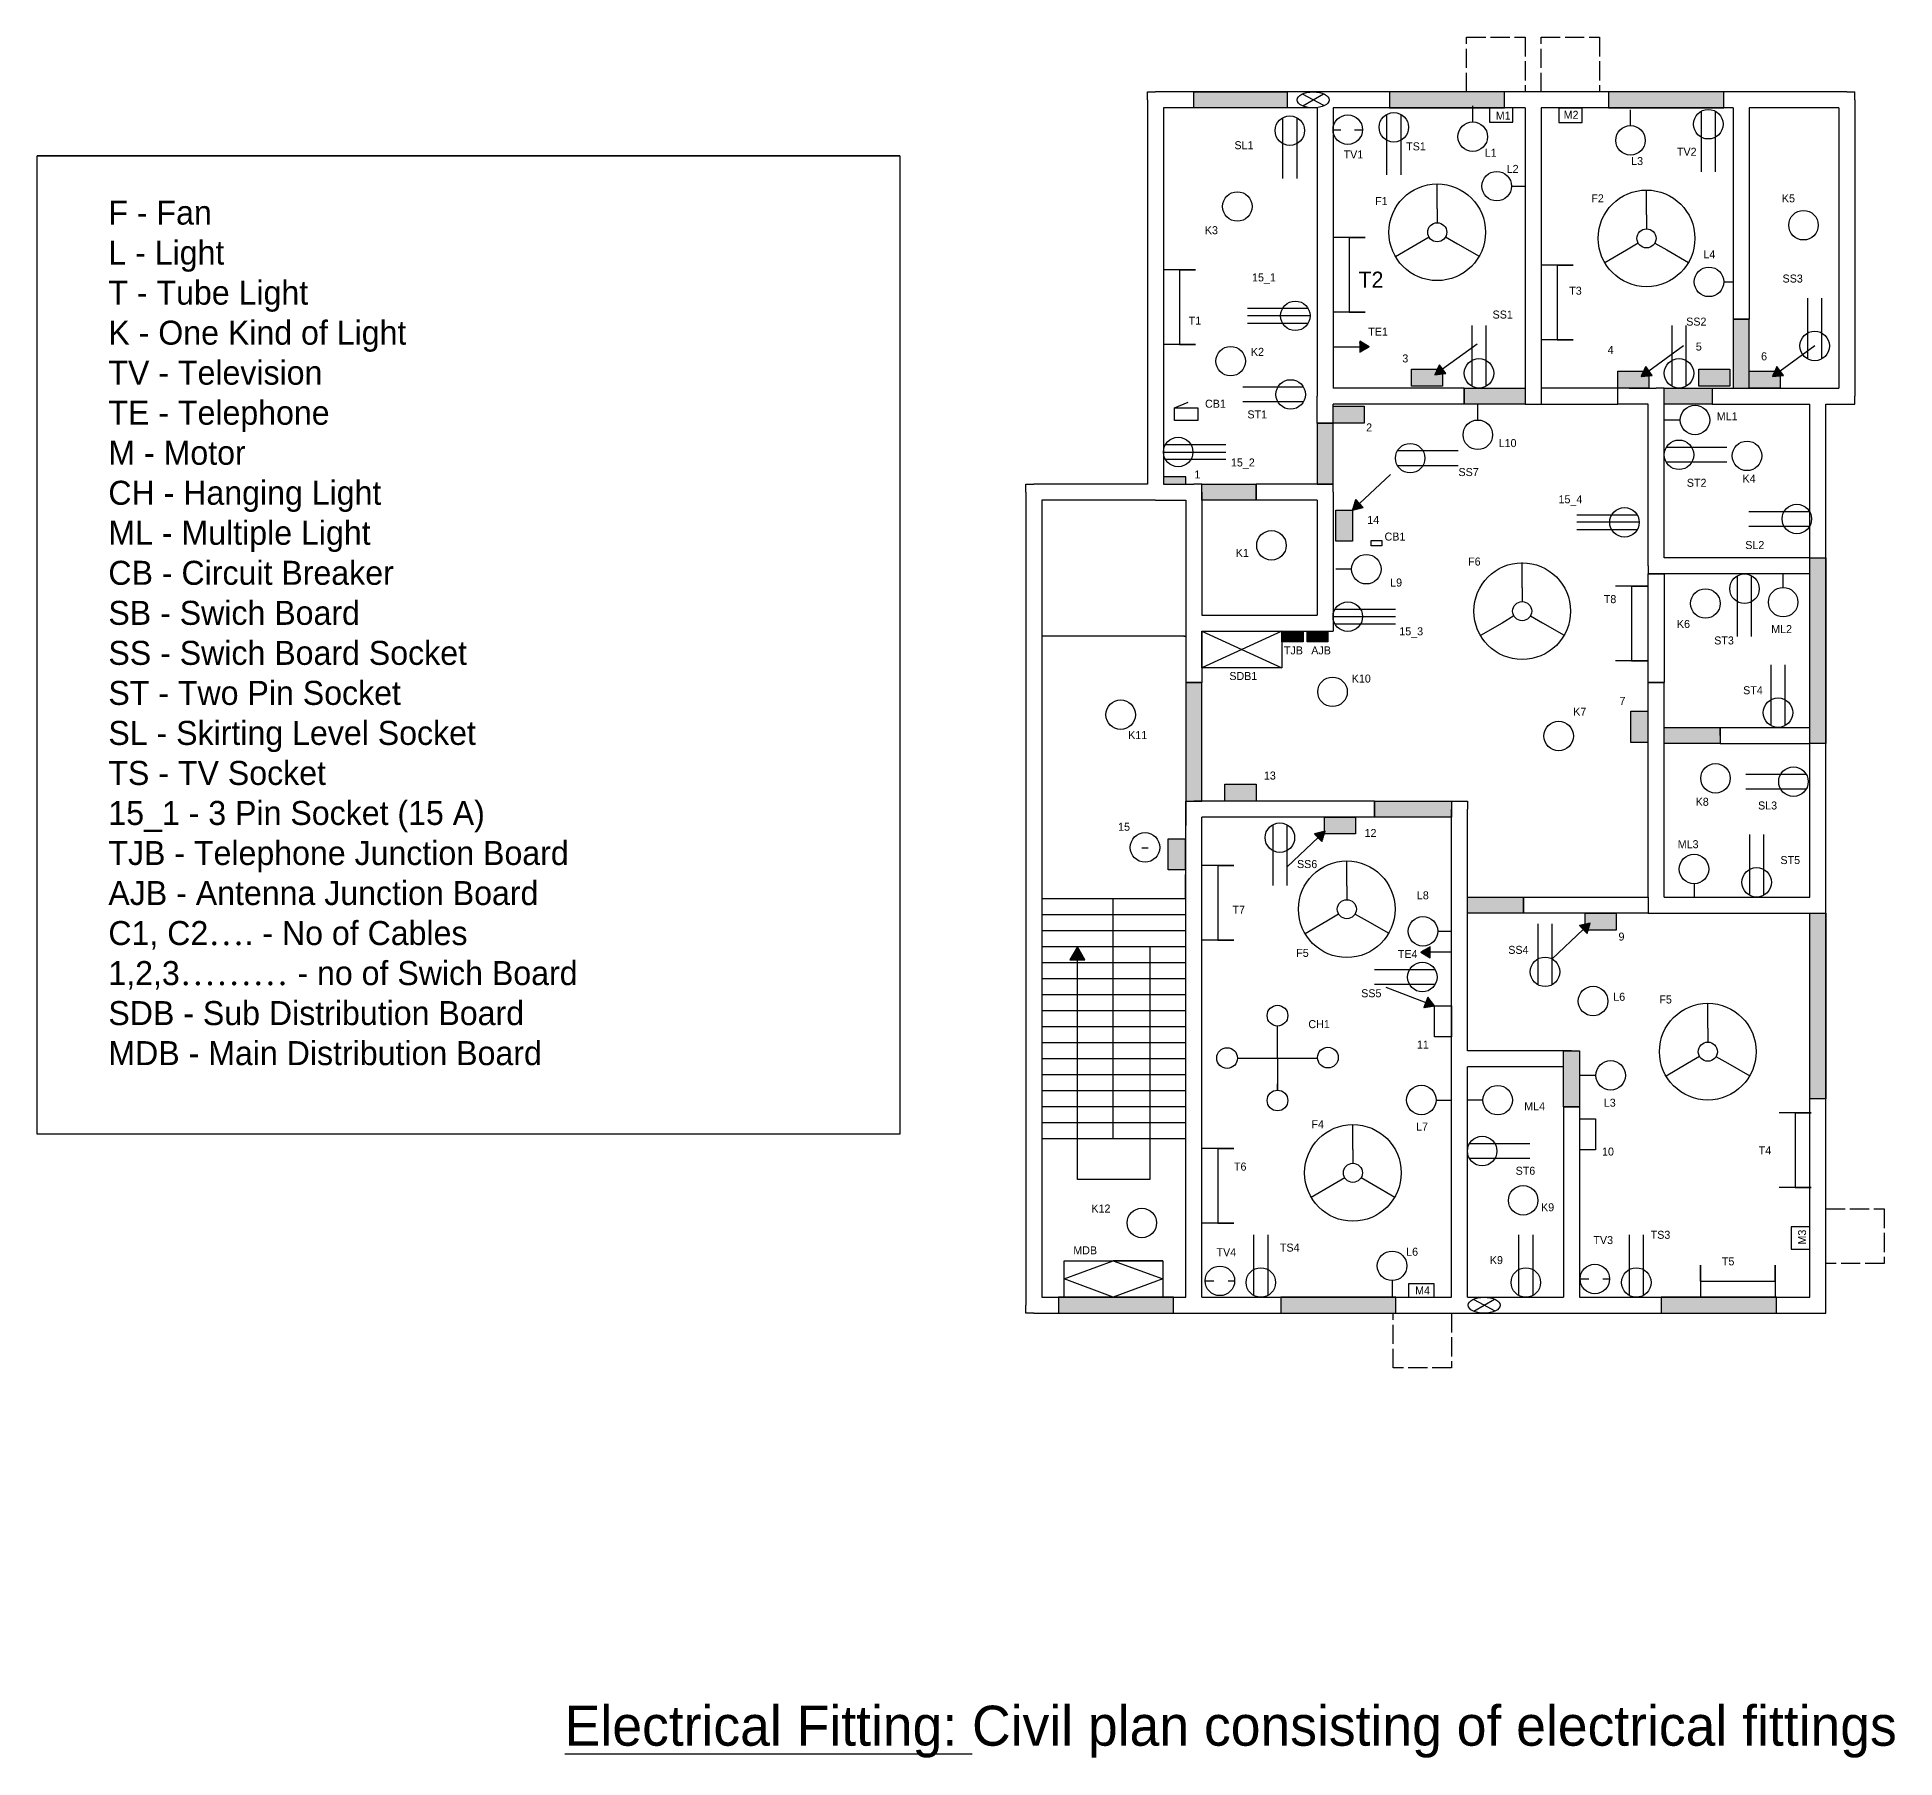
# Model space of a CAD drawing. Header units: inches. Extents: x -53 to 3846, y -269 to 1486.
# Drawn here: x 153 to 1313, y -269 to 806 of the extents above; entities that cross this region are included whole.
import ezdxf

# ---------------------------------------------------------------- set-up
doc = ezdxf.new("R2010")
doc.units = ezdxf.units.IN
doc.header["$MEASUREMENT"] = 0
doc.linetypes.add('ACAD_ISO02W100', pattern=[15, 12, -3])

msp = doc.modelspace()

# ---------------------------------------------------------------- hatches: boundary and pattern name
h = msp.add_hatch(color=256)
h.set_gradient(color1=(14, 241, 18), color2=(144, 249, 146), one_color=1, tint=0.77)
h.paths.add_polyline_path([(933.8, 761.8), (933.8, 771.8), (875.4, 771.8), (875.4, 761.8)])
h.paths.add_polyline_path([(1069.5, 761.8), (1069.5, 771.8), (997.6, 771.8), (997.6, 761.8)])
h.paths.add_polyline_path([(1206.6, 761.8), (1206.6, 771.8), (1134.6, 771.8), (1134.6, 761.8)])
h.paths.add_polyline_path([(1239.5, 8.8), (1239.5, 18.8), (1167.5, 18.8), (1167.5, 8.8)])
h.paths.add_polyline_path([(929.7, 18.8), (929.7, 8.8), (1001.7, 8.8), (1001.7, 18.8)])
h.paths.add_polyline_path([(790.9, 18.8), (790.9, 8.8), (862.8, 8.8), (862.8, 18.8)])
h = msp.add_hatch(color=256)
h.set_gradient(color1=(213, 230, 25), color2=(219, 234, 62), one_color=1, tint=0.58)
h.paths.add_polyline_path([(880.4, 526.8), (880.4, 516.8), (914.4, 516.8), (914.4, 526.8)])
h.paths.add_polyline_path([(1199.4, 576.8), (1199.4, 586.8), (1169.4, 586.8), (1169.4, 576.8)])
h.paths.add_polyline_path([(1082.4, 586.8), (1044.4, 586.8), (1044.4, 576.8), (1082.4, 576.8)])
h.paths.add_polyline_path([(988.4, 328.8), (988.4, 318.8), (1036.4, 318.8), (1036.4, 328.8)])
h.paths.add_polyline_path([(1106.4, 137.8), (1116.4, 137.8), (1116.4, 172.8), (1106.4, 172.8)])
h.paths.add_polyline_path([(1169.4, 374.8), (1169.4, 364.8), (1204.4, 364.8), (1204.4, 374.8)])
h.paths.add_polyline_path([(1212.4, 586.8), (1222.4, 586.8), (1222.4, 629.8), (1212.4, 629.8)])
h = msp.add_hatch()
h.set_pattern_fill('ANSI31', color=256, angle=180, style=0)
h.set_pattern_definition([(225, (46.54055, 313.20113), (0.088388348, -0.088388348), [])])
h.paths.add_polyline_path([(985, 612.6), (979.1, 616), (979.1, 609.1)])
h = msp.add_hatch(color=256)
h.set_gradient(color1=(126, 117, 138), color2=(139, 131, 149), one_color=1, tint=0.55)
h.paths.add_polyline_path([(1030.9, 595.6), (1026.1, 595.1), (1027.7, 598.6), (1011.5, 598.6), (1011.5, 588), (1030.9, 588)])
h.paths.add_polyline_path([(981.8, 575.4), (962.4, 575.4), (962.4, 564.8), (981.8, 564.8)])
h.paths.add_polyline_path([(1156.6, 597.4), (1140.4, 597.4), (1140.4, 586.8), (1159.8, 586.8), (1159.8, 594.4), (1155, 593.9)])
h.paths.add_polyline_path([(1210.4, 598.6), (1191, 598.6), (1191, 588), (1210.4, 588)])
h.paths.add_polyline_path([(1241.8, 594.4), (1237, 593.9), (1238.6, 597.4), (1222.4, 597.4), (1222.4, 586.8), (1241.8, 586.8)])
h.paths.add_polyline_path([(974.6, 510.5), (964.1, 510.5), (964.1, 491.1), (974.6, 491.1)])
h.paths.add_polyline_path([(870.5, 531.4), (856.4, 531.4), (856.4, 526.8), (870.5, 526.8)])
h = msp.add_hatch()
h.set_pattern_fill('ANSI31', color=256, angle=35.9427, style=0)
h.set_pattern_definition([(80.942712, (1610.1784, 1388.29238), (-0.12344143, 0.019677742), [])])
h.paths.add_polyline_path([(1026.1, 595.1), (1032.9, 595.8), (1028.9, 601.3)])
h = msp.add_hatch()
h.set_pattern_fill('ANSI31', color=256, angle=35.9427, style=0)
h.set_pattern_definition([(80.942712, (1739.07177, 1387.11892), (-0.12344143, 0.019677742), [])])
h.paths.add_polyline_path([(1155, 593.9), (1161.8, 594.6), (1157.8, 600.2)])
h = msp.add_hatch()
h.set_pattern_fill('ANSI31', color=256, angle=35.9427, style=0)
h.set_pattern_definition([(80.942712, (1821.07177, 1387.11892), (-0.12344143, 0.019677742), [])])
h.paths.add_polyline_path([(1237, 593.9), (1243.8, 594.6), (1239.8, 600.2)])
h = msp.add_hatch(color=256)
h.set_gradient(color1=(211, 246, 9), color2=(229, 250, 112), one_color=1, tint=0.71, name='CYLINDER')
h.paths.add_polyline_path([(962.4, 564.8), (952.4, 564.8), (952.4, 526.8), (962.4, 526.8)])
h = msp.add_hatch()
h.set_pattern_fill('ANSI31', color=256, angle=43.249, style=0)
h.set_pattern_definition([(88.249046, (1453.09173, 1371.54435), (-0.124941635, 0.003819394), [])])
h.paths.add_polyline_path([(974.6, 510.5), (981.3, 512.1), (976.6, 517.1)])
h = msp.add_hatch(color=256)
h.set_gradient(color1=(14, 241, 18), color2=(144, 249, 146), one_color=1, tint=0.77)
h.paths.add_polyline_path([(1270.4, 258.8), (1260.4, 258.8), (1260.4, 142.8), (1270.4, 142.8)])
h.paths.add_polyline_path([(1270.4, 480.8), (1260.4, 480.8), (1260.4, 364.8), (1270.4, 364.8)])
h = msp.add_hatch(color=256)
h.set_gradient(color1=(237, 130, 7), color2=(248, 147, 32), one_color=1, tint=0.55)
h.paths.add_polyline_path([(930.5, 428.2), (943.7, 428.2), (943.7, 434.8), (930.5, 434.8)])
h = msp.add_hatch(color=256)
h.set_gradient(color1=(18, 230, 237), color2=(27, 231, 238), one_color=1, tint=0.52)
h.paths.add_polyline_path([(959.2, 428.2), (959.2, 434.8), (946.2, 434.8), (946.2, 428.2)])
h = msp.add_hatch(color=256)
h.set_gradient(color1=(244, 232, 11), color2=(247, 238, 80), one_color=1, tint=0.64)
h.paths.add_polyline_path([(880.4, 402.8), (870.4, 402.8), (870.4, 328.8), (880.4, 328.8)])
h = msp.add_hatch(color=256)
h.set_gradient(color1=(126, 117, 138), color2=(139, 131, 149), one_color=1, tint=0.55)
h.paths.add_polyline_path([(869.9, 305.2), (859.3, 305.2), (859.3, 285.7), (869.9, 285.7)])
h.paths.add_polyline_path([(894.8, 339.4), (894.8, 328.8), (914.3, 328.8), (914.3, 339.4)])
h.paths.add_polyline_path([(1148.5, 365.4), (1159.1, 365.4), (1159.1, 384.9), (1148.5, 384.9)])
h.paths.add_polyline_path([(1120, 258.7), (1120, 251.8), (1123.1, 252.5), (1121.8, 248.1), (1139.4, 248.1), (1139.4, 258.7)])
h.paths.add_polyline_path([(957, 318.8), (957, 309.8), (957.5, 309.9), (957, 308.4), (957, 308.2), (976.5, 308.2), (976.5, 318.8)])
h = msp.add_hatch()
h.set_pattern_fill('ANSI31', color=256, angle=223.249, style=0)
h.set_pattern_definition([(268.249046, (479.0528, -551.1283), (0.124941635, -0.003819394), [])])
h.paths.add_polyline_path([(957.5, 309.9), (950.8, 308.3), (955.5, 303.4)])
h = msp.add_hatch(color=256)
h.set_gradient(color1=(211, 246, 9), color2=(229, 250, 112), one_color=1, tint=0.71, name='CYLINDER')
h.paths.add_polyline_path([(1081.4, 268.8), (1046.4, 268.8), (1046.4, 258.8), (1081.4, 258.8)])
h = msp.add_hatch()
h.set_pattern_fill('ANSI31', color=256, angle=223.249, style=0)
h.set_pattern_definition([(268.249046, (644.69789, -608.50697), (0.124941635, -0.003819394), [])])
h.paths.add_polyline_path([(1123.1, 252.5), (1116.5, 251), (1121.2, 246)])
h = msp.add_hatch()
h.set_pattern_fill('ANSI31', color=256, style=0)
h.set_pattern_definition([(45, (1111.05949, 727.81488), (-0.088388348, 0.088388348), [])])
h.paths.add_polyline_path([(802.7, 237.7), (798, 229.5), (807.4, 229.5)])
h = msp.add_hatch()
h.set_pattern_fill('ANSI31', color=256, angle=360, style=0)
h.set_pattern_definition([(45, (1955.6102, 533.61112), (-0.088388348, 0.088388348), [])])
h.paths.add_polyline_path([(1017.2, 234.3), (1023.1, 230.8), (1023.1, 237.7)])
h = msp.add_hatch()
h.set_pattern_fill('ANSI31', color=256, angle=159.3871, style=0)
h.set_pattern_definition([(204.387055, (42.18114, 251.06236), (0.051612333, -0.113847122), [])])
h.paths.add_polyline_path([(1025.9, 200.9), (1021.6, 206.2), (1019.2, 199.7)])

# ---------------------------------------------------------------- linework, layer by layer
for p, q in [((846.4, 766.8), (846.4, 771.8)), ((846.4, 771.8), (851.4, 771.8)), ((846.4, 766.8), (846.4, 526.8)), ((875.4, 771.8), (851.4, 771.8)), ((957.4, 771.8), (875.4, 771.8)), ((950, 766.8), (943.4, 770.4)), ((943.6, 763), (950, 766.8)), ((950, 766.8), (956.5, 770.6)), ((950, 766.8), (950, 766.8)), ((950, 766.8), (950, 766.8)), ((956.6, 763.2), (950, 766.8)), ((1087.4, 771.8), (957.4, 771.8)), ((1217.4, 771.8), (1087.4, 771.8)), ((1283.4, 771.8), (1217.4, 771.8)), ((1283.4, 771.8), (1288.4, 771.8)), ((1288.4, 766.8), (1288.4, 771.8)), ((1288.4, 766.8), (1288.4, 581.8)), ((875.4, 761.8), (856.4, 761.8)), ((856.4, 761.8), (856.4, 526.8)), ((952.4, 761.8), (875.4, 761.8)), ((930.3, 755.1), (932.2, 756.2)), ((930.9, 755.7), (930.9, 717.8)), ((939.9, 717.8), (939.9, 755.7)), ((952.4, 761.8), (952.4, 581.8)), ((1082.4, 761.8), (962.4, 761.8)), ((962.4, 761.8), (962.4, 586.8)), ((995.9, 757.7), (995.9, 719.9)), ((1004.9, 719.9), (1004.9, 757.7)), ((1049.7, 753), (1049.7, 763)), ((1082.4, 761.8), (1082.4, 576.8)), ((1212.4, 761.8), (1092.4, 761.8)), ((1092.4, 761.8), (1092.4, 576.8)), ((1148.3, 750.7), (1148.3, 760.7)), ((1192.4, 759.7), (1192.4, 721.8)), ((1201.4, 721.8), (1201.4, 759.7)), ((1212.4, 761.8), (1212.4, 629.8)), ((1278.4, 761.8), (1222.4, 761.8)), ((1222.4, 761.8), (1222.4, 629.8)), ((1278.4, 761.8), (1278.4, 586.8)), ((962.4, 748.2), (967.3, 748.2)), ((975.8, 748.2), (980.7, 748.2)), ((1027.5, 698.7), (1027.5, 714.4)), ((1073.9, 712.9), (1082.4, 712.9)), ((1158.3, 694.9), (1158.3, 710.6)), ((1027.5, 698.7), (1027.5, 690.1)), ((1158.3, 694.9), (1158.3, 686.3)), ((972.4, 680.8), (962.4, 680.8)), ((972.4, 680.8), (972.4, 634.1)), ((972.4, 680.8), (982.4, 680.8)), ((982.4, 680.8), (972.4, 680.8)), ((1014.9, 676.7), (1001.4, 668.8)), ((1022.4, 681.1), (1014.9, 676.7)), ((1032.7, 681.2), (1040.1, 676.9)), ((1040.1, 676.9), (1053.7, 669.1)), ((1153.1, 677.3), (1145.7, 672.9)), ((1163.4, 677.4), (1170.9, 673.1)), ((1102.4, 663.6), (1092.4, 663.6)), ((1102.4, 663.6), (1102.4, 616.9)), ((1102.4, 663.6), (1112.4, 663.6)), ((1112.4, 663.6), (1102.4, 663.6)), ((1145.7, 672.9), (1132.2, 665)), ((1170.9, 673.1), (1184.5, 665.3)), ((866.4, 660.6), (856.4, 660.6)), ((866.4, 660.6), (866.4, 613.9)), ((866.4, 660.6), (876.4, 660.6)), ((876.4, 660.6), (866.4, 660.6)), ((1206.5, 653.1), (1212.4, 653.1)), ((1258.9, 642.9), (1258.9, 605)), ((1267.9, 605), (1267.9, 642.9)), ((946.8, 636.4), (908.9, 636.4)), ((948, 631.9), (908.9, 631.9)), ((908.9, 627.4), (946.8, 627.4)), ((982.4, 634.1), (962.4, 634.1)), ((972.4, 634.1), (982.4, 634.1)), ((1212.4, 629.8), (1222.4, 629.8)), ((1049.1, 625.8), (1049.1, 588)), ((1058.1, 588), (1058.1, 625.8)), ((1112.4, 616.9), (1092.4, 616.9)), ((1102.4, 616.9), (1112.4, 616.9)), ((1174.1, 625.8), (1174.1, 588)), ((1183.1, 588), (1183.1, 625.8)), ((876.4, 613.9), (856.4, 613.9)), ((866.4, 613.9), (876.4, 613.9)), ((962.4, 612.6), (979.1, 612.6)), ((1052.5, 614.2), (1030.9, 598.6)), ((1181.4, 613.1), (1159.8, 597.4)), ((1263.4, 613.1), (1241.8, 597.4)), ((943.9, 587.3), (906, 587.3)), ((952.4, 564.8), (952.4, 581.8)), ((1044.4, 586.8), (962.4, 586.8)), ((1044.4, 586.8), (1044.4, 576.8)), ((1147.4, 586.8), (1140.4, 586.8)), ((1140.4, 576.8), (1140.4, 586.8)), ((1147.4, 586.8), (1152.4, 586.8)), ((1152.4, 586.8), (1164.4, 586.8)), ((1169.4, 586.8), (1164.4, 586.8)), ((1169.4, 581.8), (1169.4, 586.8)), ((1169.4, 480.8), (1169.4, 581.8)), ((1199.4, 586.8), (1265.4, 586.8)), ((1199.4, 586.8), (1199.4, 576.8)), ((1265.4, 586.8), (1278.4, 586.8)), ((1288.4, 576.8), (1288.4, 581.8)), ((863.4, 574.5), (871.8, 578)), ((863.4, 574.5), (878, 574.5)), ((906, 578.3), (943.9, 578.3)), ((962.4, 564.8), (962.4, 576.8)), ((1044.4, 576.8), (962.4, 576.8)), ((1052.9, 566.8), (1052.9, 576.8)), ((1082.4, 576.8), (1092.4, 576.8)), ((1142.4, 576.8), (1140.4, 576.8)), ((1159.4, 576.8), (1140.4, 576.8)), ((1159.4, 475.8), (1159.4, 576.8)), ((1199.4, 576.8), (1260.4, 576.8)), ((1260.4, 480.8), (1260.4, 576.8)), ((1270.4, 475.8), (1270.4, 576.8)), ((1270.4, 576.8), (1283.4, 576.8)), ((1283.4, 576.8), (1288.4, 576.8)), ((952.4, 564.8), (962.4, 564.8)), ((1179.4, 566.8), (1169.4, 566.8)), ((856.4, 546.8), (895.4, 546.8)), ((895.4, 551.3), (857.6, 551.3)), ((1040.5, 547.5), (1002.6, 547.5)), ((1208.4, 549.6), (1170.6, 549.6)), ((857.6, 542.3), (895.4, 542.3)), ((1002.6, 538.5), (1040.5, 538.5)), ((1170.6, 540.6), (1208.4, 540.6)), ((770.4, 521.8), (770.4, 526.8)), ((770.4, 526.8), (775.4, 526.8)), ((846.4, 526.8), (775.4, 526.8)), ((856.4, 526.8), (875.4, 526.8)), ((880.4, 526.8), (875.4, 526.8)), ((880.4, 521.8), (880.4, 526.8)), ((957.4, 526.8), (914.4, 526.8)), ((914.4, 521.8), (914.4, 526.8)), ((914.4, 516.8), (914.4, 526.8)), ((962.4, 526.8), (957.4, 526.8)), ((962.4, 521.8), (962.4, 526.8)), ((998.4, 532.8), (979, 514.6)), ((770.4, 521.8), (770.4, 439.8)), ((851.4, 516.8), (780.4, 516.8)), ((780.4, 516.8), (780.4, 439.8)), ((851.4, 516.8), (870.4, 516.8)), ((870.4, 516.8), (870.4, 412.9)), ((880.4, 521.8), (880.4, 444.8)), ((952.4, 516.8), (914.4, 516.8)), ((952.4, 516.8), (952.4, 444.8)), ((962.4, 521.8), (962.4, 439.8)), ((962.4, 521.8), (962.4, 439.8)), ((1152.5, 507.4), (1114.7, 507.4)), ((1153.7, 502.9), (1114.7, 502.9)), ((1260.2, 509.5), (1222.3, 509.5)), ((1222.3, 500.5), (1260.2, 500.5)), ((1114.7, 498.4), (1152.5, 498.4)), ((1080.6, 462), (1080.6, 477.7)), ((1260.4, 480.8), (1169.4, 480.8)), ((974, 473.6), (964.1, 473.6)), ((1159.4, 475.8), (1159.4, 470.8)), ((1260.4, 470.8), (1159.4, 470.8)), ((1215, 469.5), (1215, 431.6)), ((1224, 431.6), (1224, 469.5)), ((1243.7, 462.2), (1243.7, 470.8)), ((1260.4, 374.8), (1260.4, 470.8)), ((1270.4, 369.8), (1270.4, 475.8)), ((1080.6, 462), (1080.6, 453.4)), ((1149, 463.1), (1139, 463.1)), ((1149, 463.1), (1149, 416.4)), ((1149, 463.1), (1159, 463.1)), ((1159, 463.1), (1149, 463.1)), ((880.4, 444.8), (952.4, 444.8)), ((962.4, 444), (1001.4, 444)), ((1001.4, 448.5), (963.6, 448.5)), ((1075.4, 444.4), (1068, 440)), ((1085.7, 444.5), (1093.2, 440.2)), ((770.4, 439.8), (770.4, 323.8)), ((780.4, 439.8), (780.4, 323.8)), ((869.6, 431.7), (780.4, 431.7)), ((869.1, 431.7), (870.4, 431.7)), ((880.4, 434.8), (957.4, 434.8)), ((880.4, 434.8), (880.4, 412.9)), ((880.4, 412), (880.4, 434.8)), ((930.5, 434.8), (880.4, 412)), ((880.4, 412), (880.4, 434.8)), ((880.4, 434.8), (930.5, 412)), ((957.4, 434.8), (962.4, 434.8)), ((962.4, 439.8), (962.4, 434.8)), ((963.6, 439.5), (1001.4, 439.5)), ((1068, 440), (1054.5, 432.1)), ((1093.2, 440.2), (1106.8, 432.4)), ((870.4, 412.9), (870.4, 402.8)), ((880.4, 412.9), (880.4, 402.8)), ((1159, 416.4), (1139, 416.4)), ((1149, 416.4), (1159, 416.4)), ((1236, 413.8), (1236, 376)), ((1245, 376), (1245, 413.8)), ((870.4, 402.8), (880.4, 402.8)), ((1159.4, 268.8), (1159.4, 402.8)), ((1159.4, 402.8), (1169.4, 402.8)), ((1169.4, 268.8), (1169.4, 402.8)), ((1204.4, 374.8), (1260.4, 374.8)), ((1204.4, 369.8), (1204.4, 374.8)), ((1204.4, 369.8), (1204.4, 364.8)), ((1204.4, 364.8), (1260.4, 364.8)), ((1260.4, 268.8), (1260.4, 364.8)), ((1270.4, 263.8), (1270.4, 369.8)), ((1258.1, 345.4), (1220.3, 345.4)), ((780.4, 328.8), (780.4, 267.7)), ((870.4, 328.8), (869.9, 267.7)), ((870.4, 323.8), (870.4, 328.8)), ((870.4, 328.8), (875.4, 328.8)), ((988.4, 328.8), (875.4, 328.8)), ((988.4, 328.8), (988.4, 318.8)), ((1036.4, 328.8), (1046.4, 328.8)), ((1046.4, 328.8), (1046.4, 323.8)), ((1220.3, 336.4), (1258.1, 336.4)), ((770.4, 323.8), (770.4, 13.8)), ((780.4, 323.8), (780.4, 18.8)), ((870.4, 18.8), (870.4, 323.8)), ((880.4, 18.8), (880.4, 318.8)), ((988.4, 318.8), (880.4, 318.8)), ((924.7, 313.9), (924.7, 276.1)), ((933.7, 276.1), (933.7, 313.9)), ((1036.4, 18.8), (1036.4, 323.8)), ((1046.4, 172.8), (1046.4, 323.8)), ((933.7, 287.6), (953.2, 305.9)), ((1222.6, 307.8), (1222.6, 270)), ((1231.6, 270), (1231.6, 307.8)), ((842.9, 299.5), (846.9, 299.5)), ((971, 275.8), (971, 291.5)), ((890.4, 288.6), (880.4, 288.6)), ((890.4, 288.6), (890.4, 241.9)), ((890.4, 288.6), (900.4, 288.6)), ((900.4, 288.6), (890.4, 288.6)), ((869.9, 267.7), (780.4, 267.7)), ((825.1, 117.7), (825.1, 267.7)), ((869.9, 267.7), (870.4, 267.7)), ((971, 275.8), (971, 267.2)), ((1159.4, 268.8), (1159.4, 258.8)), ((1169.4, 268.8), (1260.4, 268.8)), ((1188, 277.1), (1188, 268.8)), ((869.9, 257.7), (780.4, 257.7)), ((869.9, 257.7), (870.4, 257.7)), ((965.9, 258.2), (958.5, 253.8)), ((976.2, 258.2), (983.7, 254)), ((1159.4, 258.8), (1260.4, 258.8)), ((1260.4, 167.8), (1260.4, 258.8)), ((1270.4, 167.8), (1270.4, 263.8)), ((869.9, 247.7), (780.4, 247.7)), ((869.9, 247.7), (870.4, 247.7)), ((958.5, 253.8), (945, 245.9)), ((983.7, 254), (997.3, 246.2)), ((1027.8, 247.4), (1036.4, 247.4)), ((1090.4, 252), (1090.4, 214.1)), ((1099.4, 214.1), (1099.4, 252)), ((1099.4, 230.2), (1118.8, 248.5)), ((869.9, 237.7), (780.4, 237.7)), ((847.9, 237.7), (847.9, 92.3)), ((869.9, 237.7), (870.4, 237.7)), ((900.4, 241.9), (880.4, 241.9)), ((890.4, 241.9), (900.4, 241.9)), ((1036.4, 234.3), (1023.1, 234.3)), ((869.9, 227.7), (780.4, 227.7)), ((802.7, 92.3), (802.7, 229.5)), ((869.9, 227.7), (870.4, 227.7)), ((1026.3, 223.3), (988.4, 223.3)), ((869.9, 217.7), (780.4, 217.7)), ((869.9, 217.7), (870.4, 217.7)), ((988.4, 214.3), (1026.3, 214.3)), ((995.4, 212.4), (1020.4, 203)), ((869.9, 207.7), (780.4, 207.7)), ((869.9, 197.7), (780.4, 197.7)), ((869.9, 207.7), (870.4, 207.7)), ((869.9, 197.7), (870.4, 197.7)), ((1196.6, 186.8), (1196.6, 202.5)), ((869.9, 187.7), (780.4, 187.7)), ((869.9, 187.7), (870.4, 187.7)), ((927.7, 168.1), (927.7, 188.1)), ((1196.6, 186.8), (1196.6, 178.2)), ((869.9, 177.7), (780.4, 177.7)), ((869.9, 177.7), (870.4, 177.7)), ((869.9, 167.7), (780.4, 167.7)), ((869.9, 167.7), (870.4, 167.7)), ((902.7, 168.1), (952.7, 168.1)), ((902.7, 168.1), (927.7, 168.1)), ((927.7, 168.1), (927.7, 148.1)), ((1111.4, 172.8), (1046.4, 172.8)), ((1046.4, 18.8), (1046.4, 162.8)), ((1106.4, 162.8), (1046.4, 162.8)), ((1184, 164.8), (1170.5, 156.9)), ((1191.4, 169.2), (1184, 164.8)), ((1201.7, 169.2), (1209.2, 165)), ((1209.2, 165), (1222.8, 157.2)), ((1260.4, 18.8), (1260.4, 167.8)), ((1270.4, 13.8), (1270.4, 167.8)), ((869.9, 157.7), (780.4, 157.7)), ((869.9, 157.7), (870.4, 157.7)), ((927.7, 148.1), (927.7, 152.1)), ((1126.7, 157.4), (1116.7, 157.4)), ((869.9, 147.7), (780.4, 147.7)), ((869.9, 147.7), (870.4, 147.7)), ((1026.8, 142), (1036.4, 142)), ((1056, 141.9), (1046.1, 141.9)), ((869.9, 137.7), (780.4, 137.7)), ((869.9, 137.7), (870.4, 137.7)), ((1106.4, 137.8), (1106.4, 18.8)), ((1106.4, 137.8), (1116.4, 137.8)), ((1116.4, 137.8), (1116.4, 18.8)), ((1251.2, 134), (1241.2, 134)), ((1251.2, 134), (1251.2, 87.4)), ((1251.2, 134), (1261.2, 134)), ((1261.2, 134), (1251.2, 134)), ((869.9, 127.7), (780.4, 127.7)), ((869.9, 117.7), (780.4, 117.7)), ((869.9, 117.7), (825.1, 117.7)), ((869.9, 127.7), (870.4, 127.7)), ((869.9, 117.7), (870.4, 117.7)), ((974.8, 111), (974.8, 126.7)), ((890.4, 111.8), (880.4, 111.8)), ((890.4, 111.8), (890.4, 65.1)), ((890.4, 111.8), (900.4, 111.8)), ((900.4, 111.8), (890.4, 111.8)), ((974.8, 111), (974.8, 102.4)), ((1085.4, 114.6), (1047.6, 114.6)), ((1047.6, 105.6), (1085.4, 105.6)), ((969.7, 93.4), (962.3, 89.1)), ((980, 93.5), (987.5, 89.2)), ((847.9, 92.3), (802.7, 92.3)), ((962.3, 89.1), (948.7, 81.1)), ((987.5, 89.2), (1001.1, 81.4)), ((1261.2, 87.4), (1241.2, 87.4)), ((1251.2, 87.4), (1261.2, 87.4)), ((900.4, 65.1), (880.4, 65.1)), ((890.4, 65.1), (900.4, 65.1)), ((912.8, 57.8), (912.8, 20)), ((921.8, 20), (921.8, 57.8)), ((1078.4, 57.8), (1078.4, 20)), ((1087.4, 20), (1087.4, 57.8)), ((1147.4, 57.8), (1147.4, 20)), ((1156.4, 20), (1156.4, 57.8)), ((794.3, 30.2), (825.1, 41.5)), ((856, 41.5), (825.1, 41.5)), ((825.1, 41.5), (856, 30.2)), ((1192, 28.8), (1192, 38.8)), ((1192, 38.8), (1192, 28.8)), ((1238.7, 28.8), (1238.7, 38.8)), ((1238.7, 38.8), (1238.7, 18.8)), ((825.1, 18.8), (794.3, 30.2)), ((856, 30.2), (825.1, 18.8)), ((882.5, 29), (887.9, 29)), ((896.8, 29), (900.9, 29)), ((999.3, 29.2), (999.3, 19.3)), ((1116.8, 30.2), (1116.4, 30.2)), ((1116.4, 30.2), (1122.2, 30.2)), ((1131.1, 30.2), (1135.2, 30.2)), ((1192, 28.8), (1238.7, 28.8)), ((1192, 28.8), (1192, 18.8)), ((770.4, 8.8), (770.4, 13.8)), ((780.4, 18.8), (870.4, 18.8)), ((880.4, 18.8), (1036.4, 18.8)), ((1046.4, 18.8), (1106.4, 18.8)), ((1056.8, 13.8), (1050.2, 17.4)), ((1050.3, 10), (1056.8, 13.8)), ((1056.8, 13.8), (1063.2, 17.6)), ((1056.8, 13.8), (1056.8, 13.8)), ((1056.8, 13.8), (1056.8, 13.8)), ((1063.3, 10.2), (1056.8, 13.8)), ((1116.4, 18.8), (1260.4, 18.8)), ((1270.4, 8.8), (1270.4, 13.8)), ((775.4, 8.8), (770.4, 8.8)), ((775.4, 8.8), (875.4, 8.8)), ((875.4, 8.8), (1041.4, 8.8)), ((1041.4, 8.8), (1111.4, 8.8)), ((1111.4, 8.8), (1265.4, 8.8)), ((1265.4, 8.8), (1270.4, 8.8))]:
    msp.add_line(p, q)
at = {"linetype": 'ACAD_ISO02W100'}
for points in [[(1045.9, 806), (1082.4, 806), (1082.4, 771.8), (1045.9, 771.8)], [(1092.4, 806), (1128.9, 806), (1128.9, 771.8), (1092.4, 771.8)], [(1270.4, 74), (1306.9, 74), (1306.9, 39.8), (1270.4, 39.8)], [(999.9, 8.8), (1036.4, 8.8), (1036.4, -25.4), (999.9, -25.4)]]:
    msp.add_lwpolyline(points, close=True, dxfattribs=at)
for points in [[(875.4, 771.8), (933.8, 771.8), (933.8, 761.8), (875.4, 761.8)], [(997.6, 761.8), (1069.5, 761.8), (1069.5, 771.8), (997.6, 771.8)], [(1134.6, 761.8), (1206.6, 761.8), (1206.6, 771.8), (1134.6, 771.8)], [(1074.7, 761.8), (1060.1, 761.8), (1060.1, 752.8), (1074.7, 752.8)], [(1118, 761.7), (1103.4, 761.7), (1103.4, 752.7), (1118, 752.7)], [(152.6, 731.9), (691.6, 731.9), (691.6, 120.7), (152.6, 120.7)], [(152.6, 731.9), (691.6, 731.9), (691.6, 731.9), (152.6, 731.9)], [(1222.4, 629.8), (1212.4, 629.8), (1212.4, 586.8), (1222.4, 586.8)], [(985, 612.6), (979.1, 616), (979.1, 609.1)], [(1011.5, 598.6), (1030.9, 598.6), (1030.9, 588), (1011.5, 588)], [(1026.1, 595.1), (1032.9, 595.8), (1028.9, 601.3)], [(1140.4, 597.4), (1159.8, 597.4), (1159.8, 586.8), (1140.4, 586.8)], [(1155, 593.9), (1161.8, 594.6), (1157.8, 600.2)], [(1191, 598.6), (1210.4, 598.6), (1210.4, 588), (1191, 588)], [(1222.4, 597.4), (1241.8, 597.4), (1241.8, 586.8), (1222.4, 586.8)], [(1237, 593.9), (1243.8, 594.6), (1239.8, 600.2)], [(1082.4, 576.8), (1044.4, 576.8), (1044.4, 586.8), (1082.4, 586.8)], [(1140.4, 586.8), (1092.4, 586.8), (1092.4, 576.8), (1140.4, 576.8)], [(1199.4, 576.8), (1169.4, 576.8), (1169.4, 586.8), (1199.4, 586.8)], [(863.4, 574.5), (878, 574.5), (878, 566.6), (863.4, 566.6)], [(962.4, 575.4), (981.8, 575.4), (981.8, 564.8), (962.4, 564.8)], [(962.4, 564.8), (952.4, 564.8), (952.4, 526.8), (962.4, 526.8)], [(856.4, 526.8), (870.5, 526.8), (870.5, 531.4), (856.4, 531.4)], [(914.4, 516.8), (880.4, 516.8), (880.4, 526.8), (914.4, 526.8)], [(974.6, 510.5), (981.3, 512.1), (976.6, 517.1)], [(974.6, 510.5), (974.6, 491.1), (964.1, 491.1), (964.1, 510.5)], [(986.3, 491.5), (992.9, 491.5), (992.9, 488.2), (986.3, 488.2)], [(1260.4, 480.8), (1270.4, 480.8), (1270.4, 364.8), (1260.4, 364.8)], [(1169.4, 402.8), (1159.4, 402.8), (1159.4, 470.8), (1169.4, 470.8)], [(880.4, 434.8), (930.5, 434.8), (930.5, 412), (880.4, 412)], [(930.5, 434.8), (943.7, 434.8), (943.7, 428.2), (930.5, 428.2)], [(946.2, 434.8), (959.2, 434.8), (959.2, 428.2), (946.2, 428.2)], [(870.4, 328.8), (880.4, 328.8), (880.4, 402.8), (870.4, 402.8)], [(1159.1, 384.9), (1159.1, 365.4), (1148.5, 365.4), (1148.5, 384.9)], [(1204.4, 364.8), (1169.4, 364.8), (1169.4, 374.8), (1204.4, 374.8)], [(894.8, 339.4), (914.3, 339.4), (914.3, 328.8), (894.8, 328.8)], [(988.4, 328.8), (1036.4, 328.8), (1036.4, 318.8), (988.4, 318.8)], [(957, 318.8), (976.5, 318.8), (976.5, 308.2), (957, 308.2)], [(869.9, 305.2), (869.9, 285.7), (859.3, 285.7), (859.3, 305.2)], [(957.5, 309.9), (950.8, 308.3), (955.5, 303.4)], [(1081.4, 258.8), (1046.4, 258.8), (1046.4, 268.8), (1081.4, 268.8)], [(1159.4, 258.8), (1081.4, 258.8), (1081.4, 268.8), (1159.4, 268.8)], [(1120, 258.7), (1139.4, 258.7), (1139.4, 248.1), (1120, 248.1)], [(1260.4, 258.8), (1270.4, 258.8), (1270.4, 142.8), (1260.4, 142.8)], [(1123.1, 252.5), (1116.5, 251), (1121.2, 246)], [(802.7, 237.7), (798, 229.5), (807.4, 229.5)], [(1017.2, 234.3), (1023.1, 230.8), (1023.1, 237.7)], [(1025.9, 200.9), (1021.6, 206.2), (1019.2, 199.7)], [(1036.5, 200.9), (1036.5, 181.4), (1025.9, 181.4), (1025.9, 200.9)], [(1116.4, 137.8), (1106.4, 137.8), (1106.4, 172.8), (1116.4, 172.8)], [(794.3, 41.5), (856, 41.5), (856, 18.8), (794.3, 18.8)], [(790.9, 8.8), (862.8, 8.8), (862.8, 18.8), (790.9, 18.8)], [(929.7, 8.8), (1001.7, 8.8), (1001.7, 18.8), (929.7, 18.8)], [(1167.5, 8.8), (1239.5, 8.8), (1239.5, 18.8), (1167.5, 18.8)]]:
    msp.add_lwpolyline(points, close=True)
for points in [[(1116.4, 130.2), (1126.4, 130.2), (1126.4, 110.8), (1116.4, 110.8)], [(1260.4, 62.7), (1248.6, 62.7), (1248.6, 48.8), (1260.4, 48.8)], [(1009.7, 18.8), (1009.7, 27.4), (1025.3, 27.4), (1025.3, 18.8)]]:
    msp.add_lwpolyline(points)
for centre, radius in [((935.4, 747.6), 9.22), ((971.6, 748.2), 9.22), ((1000.4, 749.7), 9.22), ((1196.9, 751.6), 9.22), ((1049.7, 743.8), 9.22), ((1148.3, 741.5), 9.22), ((1064.7, 712.9), 9.22), ((902.6, 700.2), 9.22), ((1027.5, 684.1), 30.2), ((1158.3, 680.3), 30.2), ((1256.4, 688.5), 9.22), ((1027.5, 684.1), 5.96), ((1158.3, 680.3), 5.96), ((1197.3, 653.1), 9.22), ((938.8, 631.9), 9.22), ((1263.4, 613.1), 9.22), ((898.4, 603.6), 9.22), ((1053.6, 596), 9.22), ((1178.6, 596), 9.22), ((935.9, 582.8), 9.22), ((1188.6, 566.8), 9.22), ((1052.9, 557.6), 9.22), ((865.6, 546.8), 9.22), ((1010.6, 543), 9.22), ((1178.6, 545.1), 9.22), ((1221.1, 544.4), 9.22), ((1144.5, 502.9), 9.22), ((1252.2, 505), 9.22), ((923.9, 488.5), 9.22), ((983.2, 473.6), 9.22), ((1080.6, 447.4), 30.2), ((1219.5, 461.4), 9.22), ((971.6, 444), 9.22), ((1080.6, 447.4), 5.96), ((1195.1, 452.2), 9.22), ((1243.7, 453), 9.22), ((962.1, 397), 9.22), ((829.7, 382.7), 9.22), ((1240.5, 384), 9.22), ((1103.4, 369.4), 9.22), ((1201.4, 343), 9.22), ((1250.1, 340.9), 9.22), ((929.2, 305.9), 9.22), ((844.9, 299.8), 9.22), ((971, 261.2), 30.2), ((1188, 286.3), 9.22), ((1227.1, 278), 9.22), ((971, 261.2), 5.96), ((1018.6, 247.4), 9.22), ((1018.2, 218.8), 9.22), ((1094.9, 222.1), 9.22), ((1124.9, 203.8), 9.22), ((927.7, 194.7), 6.47), ((1196.6, 172.2), 30.2), ((896.2, 168.2), 6.47), ((959.2, 168.5), 6.47), ((1196.6, 172.2), 5.96), ((1135.9, 157.4), 9.22), ((1017.6, 142), 9.22), ((1065.3, 141.9), 9.22), ((927.7, 141.7), 6.47), ((974.8, 96.5), 30.2), ((1055.6, 110.1), 9.22), ((974.8, 96.5), 5.96), ((1081.2, 79.3), 9.22), ((842.9, 65.2), 9.22), ((999.3, 38.4), 9.22), ((891.7, 29), 9.22), ((917.3, 28), 9.22), ((1082.9, 28), 9.22), ((1126, 30.2), 9.22), ((1151.9, 28), 9.22)]:
    msp.add_circle(centre, radius)
at = {"extrusion": (0, 0, -1)}
for centre in [(950, 766.8), (1056.8, 13.8)]:
    msp.add_ellipse(centre, major_axis=(10, 0), ratio=0.498779, start_param=-1.570796, end_param=4.712389, dxfattribs=at)

# ---------------------------------------------------------------- texts
at = {"attachment_point": 1}
for s, insert, char_height, width in [('M1', (1064.1, 759.5), 5, 57.846), ('M2', (1106.5, 760), 5, 57.846), ('SL1', (900.8, 741), 5, 57.846), ('TV1', (969, 735.2), 5, 57.846), ('TS1', (1008.1, 740.3), 5, 57.846), ('L1', (1057.2, 736.3), 5, 57.846), ('TV2', (1177.3, 736.9), 5, 57.846), ('L2', (1070.9, 726.2), 5, 57.846), ('L3', (1148.7, 731.1), 5, 57.846), ('F - Fan \\PL - Light \\PT - Tube Light \\PK - One Kind of Light \\PTV - Television \\PTE - Telephone \\PM - Motor \\PCH - Hanging Light \\PML - Multiple Light \\PCB - Circuit Breaker \\PSB - Swich Board \\PSS - Swich Board Socket \\PST - Two Pin Socket \\PSL - Skirting Level Socket \\PTS - TV Socket \\P15_1 - 3 Pin Socket (15 A) \\PTJB - Telephone Junction Board \\PAJB - Antenna Junction Board \\PC1, C2{\\fTimes New Roman|b0|i0|c0|p18;…}. - No of Cables \\P1,2,3{\\fTimes New Roman|b0|i0|c0|p18;………} - no of Swich Board \\PSDB - Sub Distribution Board \\PMDB - Main Distribution Board ', (197.1, 703.9), 15, 3295.802), ('F1', (988.7, 706.1), 5, 57.846), ('F2', (1123.8, 707.8), 5, 57.846), ('K5', (1242.9, 707.8), 5, 57.846), ('K3', (882.3, 687.9), 5, 57.846), ('L4', (1193.8, 672.8), 5, 57.846), ('15_1', (911.8, 658.4), 5, 57.846), ('T2', (978.3, 659.5), 10, 57.846), ('T3', (1110, 650.1), 5, 57.846), ('SS3', (1243.3, 657.7), 5, 57.846), ('T1', (872.2, 631.4), 5, 57.846), ('SS1', (1062.1, 635.2), 5, 57.846), ('SS2', (1183.1, 630.8), 5, 57.846), ('TE1', (984.4, 624.5), 5, 57.846), ('K2', (911.1, 611.9), 5, 57.846), ('3', (1005.7, 607.8), 5, 57.846), ('4', (1134, 613.1), 5, 57.846), ('5', (1189.1, 615.2), 5, 57.846), ('6', (1229.9, 609.1), 5, 57.846), ('CB1', (882.4, 579.5), 5, 57.846), ('ST1', (908.9, 572.8), 5, 57.846), ('ML1', (1202.2, 571.6), 5, 57.846), ('2', (983.1, 564.7), 5, 57.846), ('L10', (1065.9, 554.9), 5, 57.846), ('1', (875.8, 535.3), 5, 57.846), ('15_2', (898.6, 542.8), 5, 57.846), ('SS7', (1040.8, 536.8), 5, 57.846), ('ST2', (1183.5, 530.1), 5, 57.846), ('K4', (1218.3, 532.7), 5, 57.846), ('15_4', (1103.3, 519.8), 5, 57.846), ('14', (983.8, 506.9), 5, 57.846), ('CB1', (994.6, 496.5), 5, 57.846), ('SL2', (1220, 491.2), 5, 57.846), ('K1', (901.6, 486.3), 5, 57.846), ('F6', (1046.8, 480.9), 5, 57.846), ('L9', (998.1, 467.8), 5, 57.846), ('T8', (1131.6, 457.4), 5, 57.846), ('K6', (1177.3, 441.9), 5, 57.846), ('15_3', (1003.8, 437.3), 5, 57.846), ('ST3', (1200.6, 431.6), 5, 57.846), ('ML2', (1236.2, 438.7), 5, 57.846), ('TJB', (931.7, 425.4), 5, 15.698), ('AJB', (948.8, 425.4), 5, 17.597), ('SDB1', (897.6, 409.4), 5, 57.846), ('K10', (974.1, 407.8), 5, 57.846), ('ST4', (1218.7, 400.5), 5, 57.846), ('K7', (1112.5, 387.1), 5, 57.846), ('7', (1141.4, 393.8), 5, 57.846), ('K11', (834.4, 372.5), 5, 57.846), ('13', (919.2, 347.2), 5, 57.846), ('K8', (1189, 330.8), 5, 57.846), ('SL3', (1228, 328.5), 5, 57.846), ('15', (828.1, 315.2), 5, 57.846), ('12', (982.1, 311.3), 5, 57.846), ('ML3', (1177.8, 304.3), 5, 57.846), ('SS6', (939.9, 291.9), 5, 57.846), ('ST5', (1242, 294.4), 5, 57.846), ('L8', (1014.8, 272.4), 5, 57.846), ('T7', (899.6, 263.4), 5, 57.846), ('9', (1140.8, 246.6), 5, 57.846), ('F5', (939.4, 236.4), 5, 57.846), ('TE4', (1002.9, 235.7), 5, 57.846), ('SS4', (1071.9, 238.3), 5, 57.846), ('SS5', (980, 211.2), 5, 57.846), ('L6', (1137.5, 209), 5, 15.07), ('F5', (1166.3, 207.3), 5, 57.846), ('CH1', (947, 191.9), 5, 57.846), ('11', (1014.8, 179.1), 5, 57.846), ('ML4', (1081.9, 140.6), 5, 57.846), ('L3', (1131.6, 142.8), 5, 57.846), ('F4', (948.9, 129.4), 5, 57.846), ('L7', (1014.3, 127.9), 5, 57.846), ('10', (1130.5, 112.3), 5, 57.846), ('T4', (1228.4, 113), 5, 57.846), ('T6', (900.5, 102.9), 5, 57.846), ('ST6', (1076.5, 100.3), 5, 57.846), ('K12', (811.4, 76.7), 5, 57.846), ('K9', (1092.4, 77.5), 5, 57.846), ('TS3', (1160.9, 60.3), 5, 57.846), ('MDB', (800.1, 50.6), 5, 57.846), ('TV4', (889.6, 49.4), 5, 57.846), ('TS4', (929.2, 52.3), 5, 57.846), ('L6', (1008.1, 49.7), 5, 57.846), ('TV3', (1125.1, 57), 5, 57.846), ('K9', (1060.4, 44.5), 5, 57.846), ('T5', (1205.4, 43.7), 5, 57.846), ('M4', (1013.7, 25.5), 5, 57.846), ('{\\LElectrical Fitting:} Civil plan consisting of electrical fittings', (482.3, -236.4), 25, 2374.977)]:
    msp.add_mtext(s, dxfattribs=dict(at, insert=insert, char_height=char_height, width=width))
at = {"insert": (1253, 51.7), "char_height": 5, "width": 57.846, "attachment_point": 1, "rotation": 90}
msp.add_mtext('M3', dxfattribs=at)

doc.saveas('drawing.dxf')
